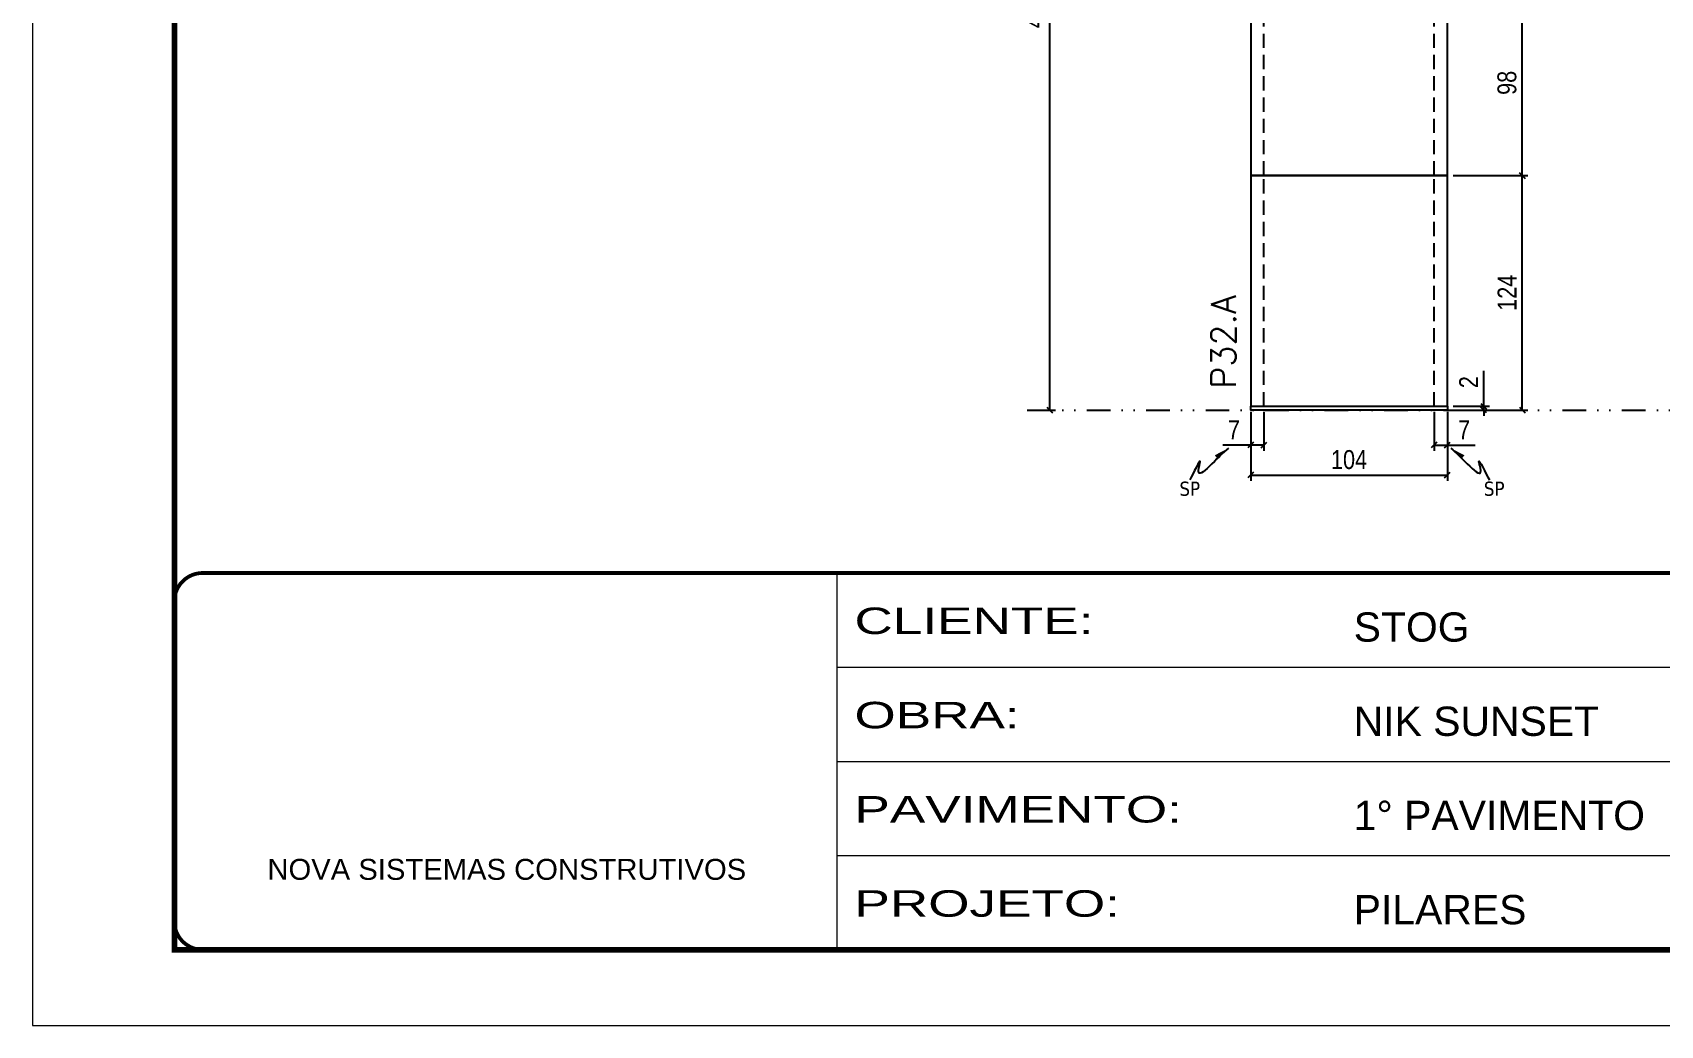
# Model space of a CAD drawing. Header units: millimetres. Extents: x 787 to 8287, y -592 to 17063.
# Drawn here: x 1425 to 2286, y 2854 to 3379 of the extents above; entities that cross this region are included whole.
import ezdxf

# ---------------------------------------------------------------- set-up
doc = ezdxf.new("R2010")
doc.units = ezdxf.units.MM
for name, pattern in [('CONTINUO', [0]), ('DASHED', [0.75, 0.5, -0.25]), ('DIVIDE2', [0.625, 0.25, -0.125, 0, -0.125, 0, -0.125]), ('HIDDEN', [0.375, 0.25, -0.125])]:
    doc.linetypes.add(name, pattern=pattern)
for name, color, linetype in [('COTA', 241, 'Continuous'), ('Nível', 160, 'Continuous'), ('Painéis', 200, 'Continuous'), ('Sarrafo de Pressão', 42, 'HIDDEN'), ('texto', 7, 'Continuous')]:
    doc.layers.add(name, color=color, linetype=linetype)
for name, color, linetype, lineweight in [('Folhas', 255, 'Continuous', 9), ('SARRAFO DE PRESSAO', 251, 'DASHED', 9), ('Texto Seção', 7, 'Continuous', 15)]:
    doc.layers.add(name, color=color, linetype=linetype, lineweight=lineweight)
doc.styles.add('ARIAL', font='arial.ttf')
doc.styles.add('COTA TECNICA', font='techl___.ttf', dxfattribs={"height": 10})
doc.styles.add('COTA TECNICA-50', font='techl___.ttf', dxfattribs={"height": 10})
doc.styles.add('REGUA-120', font='ROMANS.shx', dxfattribs={"height": 15})
doc.styles.get("Standard").update_dxf_attribs({"font": 'arial.ttf'})
doc.styles.add('Tecnologia', font='')
doc.styles.get('Tecnologia').set_extended_font_data('Forgotten Futurist')
doc.dimstyles.new('COTA PAINEL-50', dxfattribs={"dimtxt": 10, "dimasz": 3, "dimexe": 3, "dimexo": 3, "dimgap": 3, "dimtad": 1, "dimdec": 1, "dimzin": 12, "dimdsep": 46, "dimtxsty": 'COTA TECNICA-50', "dimblk1": 'OBLIQUE', "dimblk2": 'OBLIQUE', "dimsah": 1, "dimcen": 0.9, "dimclrd": 4, "dimclre": 4, "dimclrt": 240, "dimadec": 1, "dimazin": 3, "dimtfac": 1, "dimtdec": 1, "dimtmove": 0, "dimatfit": 3, "dimfxl": 0, "dimtolj": 1, "dimtzin": 12, "dimarcsym": 0})
doc.dimstyles.new('PAINEL', dxfattribs={"dimtxt": 10, "dimasz": 3, "dimexe": 3, "dimexo": 3, "dimgap": 3, "dimtad": 1, "dimdec": 1, "dimzin": 12, "dimdsep": 46, "dimtxsty": 'COTA TECNICA', "dimblk1": 'OBLIQUE', "dimblk2": 'OBLIQUE', "dimsah": 1, "dimcen": 0.9, "dimclrd": 4, "dimclre": 4, "dimclrt": 240, "dimadec": 1, "dimazin": 3, "dimtfac": 1, "dimtdec": 1, "dimtmove": 0, "dimatfit": 3, "dimfxl": 0, "dimtolj": 1, "dimtzin": 12, "dimarcsym": 0})
doc.dimstyles.get("Standard").update_dxf_attribs({"dimtxt": 0.18, "dimasz": 0.18, "dimexe": 0.18, "dimexo": 0.0625, "dimgap": 0.09, "dimtad": 0, "dimtih": 1, "dimtoh": 1, "dimdec": 4, "dimzin": 0, "dimdsep": 46, "dimtxsty": 'Standard', "dimcen": 0.09, "dimadec": 0, "dimazin": 0, "dimtfac": 1, "dimtdec": 4, "dimtofl": 0, "dimtmove": 0, "dimatfit": 3, "dimfxl": 0, "dimtolj": 1, "dimtzin": 0, "dimarcsym": 0})

# ---------------------------------------------------------------- blocks, each defined once
blk = doc.blocks.new('9999999999')
at = {"color": 30, "linetype": 'CONTINUO'}
for p, q in [((98564.56, 34230.21), (98564.56, 34429.45)), ((98564.56, 34379.64), (99583.98, 34379.64)), ((98564.56, 34329.83), (99487.98, 34329.83)), ((98564.56, 34280.02), (99487.98, 34280.02))]:
    blk.add_line(p, q, dxfattribs=at)
at = {"color": 30, "linetype": 'CONTINUO', "const_width": 2}
blk.add_lwpolyline([(99583.98, 34230.21), (99583.98, 34414.45, 0.414214), (99568.98, 34429.45), (98228.98, 34429.45, 0.414214), (98213.98, 34414.45), (98213.98, 34245.21, 0.414214), (98228.98, 34230.21), (99583.98, 34230.21)], format="xyb", dxfattribs=at)
at = {"layer": 'Folhas'}
blk.add_lwpolyline([(98138.98, 34190.21), (99623.98, 34190.21), (99623.98, 35240.21), (98138.98, 35240.21)], close=True, dxfattribs=at)
at = {"layer": 'Folhas', "color": 30, "const_width": 3}
blk.add_lwpolyline([(98213.98, 34230.21), (99583.98, 34230.21), (99583.98, 35200.21), (98213.98, 35200.21)], close=True, dxfattribs=at)
at = {"color": 7, "linetype": 'Continuous', "ltscale": 5, "style": 'ARIAL'}
for s, height, p in [('STOG', 15.483, (98837.68, 34393.13)), ('NIK SUNSET', 15.483, (98837.68, 34343.32)), ('1° PAVIMENTO', 15.4829, (98837.68, 34293.51)), ('NOVA SISTEMAS CONSTRUTIVOS', 11.0592, (98263.19, 34267.21)), ('PILARES', 15.483, (98837.68, 34243.7))]:
    blk.add_text(s, height=height, dxfattribs=at).set_placement(p)
at = {"layer": 'Folhas', "color": 7, "style": 'Tecnologia', "width": 1.5}
for s, p in [('CLIENTE:', (98573.65, 34397.17)), ('OBRA:', (98573.65, 34347.31)), ('PAVIMENTO:', (98573.65, 34297.5)), ('PROJETO:', (98573.65, 34247.69))]:
    blk.add_text(s, height=14, dxfattribs=at).set_placement(p)
blk = doc.blocks.new('_Oblique')
at = {"color": 0, "linetype": 'ByBlock', "lineweight": -2}
blk.add_line((-0.5, -0.5), (0.5, 0.5), dxfattribs=at)
blk = doc.blocks.new('*D1336')
at = {"layer": 'COTA', "color": 4, "lineweight": -2}
for p, q in [((1954.57, 3602.53), (1966.42, 3602.53)), ((1963.42, 3179.53), (1963.42, 3602.53)), ((1954.57, 3179.53), (1966.42, 3179.53))]:
    blk.add_line(p, q, dxfattribs=at)
at = {"layer": 'Defpoints', "color": 0}
for p in [(1951.57, 3602.53), (1963.42, 3602.53), (1951.57, 3179.53)]:
    blk.add_point(p, dxfattribs=at)
at = {"layer": 'COTA', "color": 4, "lineweight": -2, "xscale": 3, "yscale": 3, "zscale": 3}
for p, rotation in [((1963.42, 3602.53), 90), ((1963.42, 3179.53), 270)]:
    blk.add_blockref('_Oblique', p, dxfattribs=dict(at, rotation=rotation))
at = {"layer": 'COTA', "color": 240, "insert": (1955.2, 3391.03), "char_height": 10, "attachment_point": 5, "rotation": 90, "style": 'COTA TECNICA-50'}
blk.add_mtext('\\A1;423', dxfattribs=at)
blk = doc.blocks.new('*D698')
at = {"layer": 'COTA', "color": 4, "lineweight": -2}
for p, q in [((2069.74, 3178.53), (2069.74, 3142.17)), ((2173.74, 3178.53), (2173.74, 3142.17)), ((2069.74, 3145.17), (2173.74, 3145.17))]:
    blk.add_line(p, q, dxfattribs=at)
at = {"layer": 'Defpoints', "color": 0}
for p in [(2069.74, 3181.53), (2173.74, 3181.53), (2173.74, 3145.17)]:
    blk.add_point(p, dxfattribs=at)
at = {"layer": 'COTA', "color": 4, "lineweight": -2, "xscale": 3, "yscale": 3, "zscale": 3, "rotation": 180}
blk.add_blockref('_Oblique', (2069.74, 3145.17), dxfattribs=at)
at = {"layer": 'COTA', "color": 4, "lineweight": -2, "xscale": 3, "yscale": 3, "zscale": 3}
blk.add_blockref('_Oblique', (2173.74, 3145.17), dxfattribs=at)
at = {"layer": 'COTA', "color": 240, "insert": (2121.74, 3153.27), "char_height": 10, "attachment_point": 5, "style": 'COTA TECNICA'}
blk.add_mtext('\\A1;104', dxfattribs=at)
blk = doc.blocks.new('*D699')
at = {"layer": 'COTA', "color": 4, "lineweight": -2}
for p, q in [((2076.74, 3178.53), (2076.74, 3158.02)), ((2069.74, 3176.53), (2069.74, 3158.02)), ((2069.74, 3161.02), (2055.01, 3161.02)), ((2076.74, 3161.02), (2069.74, 3161.02))]:
    blk.add_line(p, q, dxfattribs=at)
at = {"layer": 'Defpoints', "color": 0}
for p in [(2069.74, 3179.53), (2076.74, 3181.53), (2069.74, 3161.02)]:
    blk.add_point(p, dxfattribs=at)
at = {"layer": 'COTA', "color": 4, "lineweight": -2, "xscale": 3, "yscale": 3, "zscale": 3, "rotation": 180}
blk.add_blockref('_Oblique', (2069.74, 3161.02), dxfattribs=at)
at = {"layer": 'COTA', "color": 4, "lineweight": -2, "xscale": 3, "yscale": 3, "zscale": 3}
blk.add_blockref('_Oblique', (2076.74, 3161.02), dxfattribs=at)
at = {"layer": 'COTA', "color": 240, "insert": (2060.88, 3169.09), "char_height": 10, "attachment_point": 5, "style": 'COTA TECNICA-50'}
blk.add_mtext('\\A1;7', dxfattribs=at)
blk = doc.blocks.new('*D700')
at = {"layer": 'COTA', "color": 4, "lineweight": -2}
for p, q in [((2166.74, 3178.53), (2166.74, 3158.02)), ((2173.74, 3176.53), (2173.74, 3158.02)), ((2166.74, 3161.02), (2173.74, 3161.02)), ((2173.74, 3161.02), (2188.47, 3161.02))]:
    blk.add_line(p, q, dxfattribs=at)
at = {"layer": 'Defpoints', "color": 0}
for p in [(2166.74, 3181.53), (2173.74, 3179.53), (2173.74, 3161.02)]:
    blk.add_point(p, dxfattribs=at)
at = {"layer": 'COTA', "color": 4, "lineweight": -2, "xscale": 3, "yscale": 3, "zscale": 3, "rotation": 180}
blk.add_blockref('_Oblique', (2166.74, 3161.02), dxfattribs=at)
at = {"layer": 'COTA', "color": 4, "lineweight": -2, "xscale": 3, "yscale": 3, "zscale": 3}
blk.add_blockref('_Oblique', (2173.74, 3161.02), dxfattribs=at)
at = {"layer": 'COTA', "color": 240, "insert": (2182.61, 3169.09), "char_height": 10, "attachment_point": 5, "style": 'COTA TECNICA-50'}
blk.add_mtext('\\A1;7', dxfattribs=at)
blk = doc.blocks.new('*D701')
at = {"layer": 'COTA', "color": 4, "linetype": 'ByBlock', "lineweight": -2}
for p, q in [((2176.74, 3303.53), (2216.38, 3303.53)), ((2213.38, 3179.53), (2213.38, 3303.53)), ((2176.74, 3179.53), (2216.38, 3179.53))]:
    blk.add_line(p, q, dxfattribs=at)
at = {"layer": 'Defpoints', "color": 0, "linetype": 'ByBlock'}
for p in [(2173.74, 3303.53), (2213.38, 3303.53), (2173.74, 3179.53)]:
    blk.add_point(p, dxfattribs=at)
at = {"layer": 'COTA', "color": 4, "linetype": 'ByBlock', "lineweight": -2, "xscale": 3, "yscale": 3, "zscale": 3}
for p, rotation in [((2213.38, 3303.53), 90), ((2213.38, 3179.53), 270)]:
    blk.add_blockref('_Oblique', p, dxfattribs=dict(at, rotation=rotation))
at = {"layer": 'COTA', "color": 240, "linetype": 'ByBlock', "insert": (2205.31, 3241.53), "char_height": 10, "attachment_point": 5, "rotation": 90, "style": 'COTA TECNICA'}
blk.add_mtext('\\A1;124', dxfattribs=at)
blk = doc.blocks.new('*D702')
at = {"layer": 'COTA', "color": 4, "lineweight": -2}
for p, q in [((2193, 3181.53), (2193, 3200.33)), ((2176.74, 3181.53), (2196, 3181.53)), ((2176.74, 3179.53), (2196, 3179.53)), ((2193, 3179.53), (2193, 3181.53)), ((2193, 3179.53), (2193, 3176.53))]:
    blk.add_line(p, q, dxfattribs=at)
at = {"layer": 'Defpoints', "color": 0}
for p in [(2173.74, 3181.53), (2173.74, 3179.53), (2193, 3179.53)]:
    blk.add_point(p, dxfattribs=at)
at = {"layer": 'COTA', "color": 4, "lineweight": -2, "xscale": 3, "yscale": 3, "zscale": 3}
for p, rotation in [((2193, 3181.53), 270), ((2193, 3179.53), 90)]:
    blk.add_blockref('_Oblique', p, dxfattribs=dict(at, rotation=rotation))
at = {"layer": 'COTA', "color": 240, "insert": (2185, 3194.27), "char_height": 10, "attachment_point": 5, "rotation": 90, "style": 'COTA TECNICA-50'}
blk.add_mtext('\\A1;2', dxfattribs=at)
blk = doc.blocks.new('*D703')
at = {"layer": 'COTA', "color": 4, "linetype": 'ByBlock', "lineweight": -2}
for p, q in [((2176.74, 3303.53), (2216.38, 3303.53)), ((2213.38, 3179.53), (2213.38, 3303.53)), ((2176.74, 3179.53), (2216.38, 3179.53))]:
    blk.add_line(p, q, dxfattribs=at)
at = {"layer": 'Defpoints', "color": 0, "linetype": 'ByBlock'}
for p in [(2173.74, 3303.53), (2213.38, 3303.53), (2173.74, 3179.53)]:
    blk.add_point(p, dxfattribs=at)
at = {"layer": 'COTA', "color": 4, "linetype": 'ByBlock', "lineweight": -2, "xscale": 3, "yscale": 3, "zscale": 3}
for p, rotation in [((2213.38, 3303.53), 90), ((2213.38, 3179.53), 270)]:
    blk.add_blockref('_Oblique', p, dxfattribs=dict(at, rotation=rotation))
at = {"layer": 'COTA', "color": 240, "linetype": 'ByBlock', "insert": (2205.31, 3241.53), "char_height": 10, "attachment_point": 5, "rotation": 90, "style": 'COTA TECNICA'}
blk.add_mtext('\\A1;124', dxfattribs=at)
blk = doc.blocks.new('*D704')
at = {"layer": 'COTA', "color": 4, "lineweight": -2}
for p, q in [((2176.74, 3401.53), (2216.38, 3401.53)), ((2213.38, 3303.53), (2213.38, 3401.53)), ((2176.74, 3303.53), (2216.38, 3303.53))]:
    blk.add_line(p, q, dxfattribs=at)
at = {"layer": 'Defpoints', "color": 0}
for p in [(2173.74, 3401.53), (2213.38, 3401.53), (2173.74, 3303.53)]:
    blk.add_point(p, dxfattribs=at)
at = {"layer": 'COTA', "color": 4, "lineweight": -2, "xscale": 3, "yscale": 3, "zscale": 3}
for p, rotation in [((2213.38, 3401.53), 90), ((2213.38, 3303.53), 270)]:
    blk.add_blockref('_Oblique', p, dxfattribs=dict(at, rotation=rotation))
at = {"layer": 'COTA', "color": 240, "insert": (2205.28, 3352.53), "char_height": 10, "attachment_point": 5, "rotation": 90, "style": 'COTA TECNICA-50'}
blk.add_mtext('\\A1;98', dxfattribs=at)

msp = doc.modelspace()

# ---------------------------------------------------------------- linework, layer by layer
at = {"layer": 'Nível', "color": 4, "linetype": 'DIVIDE2', "ltscale": 50}
msp.add_line((1951.57, 3179.53), (2870.5, 3179.53), dxfattribs=at)
at = {"layer": 'Painéis'}
for points in [[(2173.74, 3401.53), (2069.74, 3401.53), (2069.74, 3303.53), (2173.74, 3303.53)], [(2173.74, 3303.53), (2069.74, 3303.53), (2069.74, 3181.53), (2173.74, 3181.53)], [(2173.74, 3179.53), (2069.74, 3179.53), (2069.74, 3181.53), (2173.74, 3181.53)]]:
    msp.add_lwpolyline(points, close=True, dxfattribs=at)
at = {"layer": 'Sarrafo de Pressão', "ltscale": 30}
for p, q in [((2076.74, 3303.53), (2076.74, 3401.53)), ((2166.74, 3303.53), (2166.74, 3401.53)), ((2076.74, 3181.53), (2076.74, 3303.53)), ((2166.74, 3181.53), (2166.74, 3303.53))]:
    msp.add_line(p, q, dxfattribs=at)

# ---------------------------------------------------------------- block references
at = {"layer": 'SARRAFO DE PRESSAO', "color": 6, "linetype": 'ByBlock'}
msp.add_blockref('9999999999', (-96713.48, -31336.09), dxfattribs=at)

# ---------------------------------------------------------------- texts
at = {"layer": 'texto', "color": 0, "char_height": 7.5, "attachment_point": 5}
for insert in [(2037.49, 3137.85), (2198.52, 3137.85)]:
    msp.add_mtext('{\\fTahoma|b0|i0|c0|p34;\\C4;SP}', dxfattribs=dict(at, insert=insert))
at = {"layer": 'Texto Seção', "insert": (2061.8, 3190.78), "char_height": 13, "width": 285.3299, "attachment_point": 7, "rotation": 90, "style": 'REGUA-120'}
msp.add_mtext('P32.A', dxfattribs=at)

# ---------------------------------------------------------------- dimensions: what is measured, and where the dimension line sits
at = {"layer": 'COTA'}
for base, p1, p2, angle, picture, middle in [((1963.42, 3602.53), (1951.57, 3179.53), (1951.57, 3602.53), 90, '*D1336', (1955.2, 3391.03)), ((2213.38, 3401.53), (2173.74, 3303.53), (2173.74, 3401.53), 90, '*D704', (2205.28, 3352.53)), ((2069.74, 3161.02), (2076.74, 3181.53), (2069.74, 3179.53), 180, '*D699', (2060.88, 3169.09))]:
    dim = msp.add_linear_dim(base=base, p1=p1, p2=p2, angle=angle, dimstyle='COTA PAINEL-50', dxfattribs=at)
    dim.commit()
    dim.dimension.update_dxf_attribs({"geometry": picture, "text_midpoint": middle})
at = {"layer": 'COTA', "linetype": 'ByBlock'}
for picture in ['*D701', '*D703']:
    dim = msp.add_aligned_dim(p1=(2173.74, 3179.53), p2=(2173.74, 3303.53), distance=-39.64, dimstyle='PAINEL', dxfattribs=at)
    dim.commit()
    dim.dimension.update_dxf_attribs({"geometry": picture, "text_midpoint": (2205.31, 3241.53)})
at = {"layer": 'COTA'}
dim = msp.add_linear_dim(base=(2193, 3179.53), p1=(2173.74, 3181.53), p2=(2173.74, 3179.53), angle=90, dimstyle='COTA PAINEL-50', dxfattribs=at)
dim.commit()
dim.dimension.update_dxf_attribs({"geometry": '*D702', "text_midpoint": (2193, 3194.27), "dimtype": 160})
dim = msp.add_linear_dim(base=(2173.74, 3145.17), p1=(2069.74, 3181.53), p2=(2173.74, 3181.53), dimstyle='PAINEL', override={"dimarcsym": 2}, dxfattribs=at)
dim.commit()
dim.dimension.update_dxf_attribs({"geometry": '*D698', "text_midpoint": (2121.74, 3153.27)})
dim = msp.add_linear_dim(base=(2173.74, 3161.02), p1=(2166.74, 3181.53), p2=(2173.74, 3179.53), dimstyle='COTA PAINEL-50', dxfattribs=at)
dim.commit()
dim.dimension.update_dxf_attribs({"geometry": '*D700', "text_midpoint": (2182.61, 3169.09)})

# ---------------------------------------------------------------- leaders
at = {"layer": 'COTA', "path_type": 1}
for points in [[(2057.91, 3159.35), (2042.13, 3147.51), (2043.05, 3152.32), (2037.5, 3142.54)], [(2175.57, 3159.35), (2191.36, 3147.51), (2190.43, 3152.32), (2195.98, 3142.54)]]:
    msp.add_leader(points, dimstyle='Standard', override={"dimasz": 8}, dxfattribs=at)

doc.saveas('drawing.dxf')
